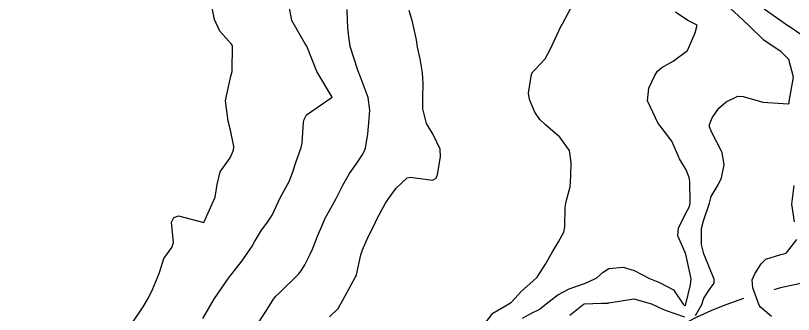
# Model space of a CAD drawing. Header units: metres. Extents: x 298520 to 308411, y 7433745 to 7450750.
# Drawn here: x 301233.5 to 301294.9, y 7442893 to 7442916.5 of the extents above; entities that cross this region are included whole.
import ezdxf

# ---------------------------------------------------------------- set-up
doc = ezdxf.new("R2010")
doc.units = ezdxf.units.M
doc.header["$LTSCALE"] = 10
doc.linetypes.add('DASHED', pattern=[0.75, 0.5, -0.25])
for name, color, linetype in [('Curvas de Nivel 1m', 11, 'Continuous'), ('Curvas de Nivel 5m', 15, 'Continuous'), ('Vias Secundárias', 230, 'DASHED')]:
    doc.layers.add(name, color=color, linetype=linetype)

msp = doc.modelspace()

# ---------------------------------------------------------------- linework, layer by layer
at = {"layer": 'Curvas de Nivel 1m', "flags": 128}
for points, elevation in [([(301242.733, 7442892.293), (301243.585, 7442893.56), (301244.022, 7442894.274), (301244.32, 7442894.936), (301244.726, 7442895.869), (301244.871, 7442896.265), (301245.228, 7442897.383), (301245.858, 7442898.255), (301245.985, 7442898.636), (301245.814, 7442900.256), (301246.017, 7442900.623), (301246.388, 7442900.742), (301248.383, 7442900.23), (301249.281, 7442902.217), (301249.422, 7442903.21), (301249.673, 7442904.211), (301250.444, 7442905.311), (301250.727, 7442905.92), (301250.743, 7442906.197), (301250.472, 7442907.486), (301250.296, 7442908.203), (301250.099, 7442909.806), (301250.156, 7442910.205), (301250.518, 7442911.746), (301250.61, 7442912.111), (301250.617, 7442912.199), (301250.631, 7442914.12), (301250.611, 7442914.199), (301250.554, 7442914.269), (301249.639, 7442915.29), (301249.231, 7442916.22), (301248.879, 7442917.946)], 686), ([(301248.297, 7442892.648), (301249.217, 7442894.216), (301250.329, 7442895.842), (301250.489, 7442896.041), (301250.622, 7442896.197), (301251.376, 7442897.161), (301252.077, 7442898.183), (301252.183, 7442898.363), (301252.368, 7442898.695), (301252.932, 7442899.62), (301253.34, 7442900.17), (301253.765, 7442900.791), (301254.403, 7442902.16), (301255.106, 7442903.46), (301255.379, 7442904.141), (301255.633, 7442904.946), (301256.053, 7442906.134), (301256.13, 7442906.461), (301256.255, 7442908.132), (301256.283, 7442908.334), (301256.489, 7442908.706), (301257.321, 7442909.296), (301258.503, 7442910.11), (301257.281, 7442912.122), (301256.551, 7442913.995), (301256.497, 7442914.131), (301256.373, 7442914.313), (301255.333, 7442916.142), (301255.037, 7442917.705)], 687), ([(301252.577, 7442892.177), (301253.273, 7442893.196), (301253.884, 7442894.164), (301254.07, 7442894.407), (301254.318, 7442894.647), (301255.852, 7442896.137), (301256.064, 7442896.407), (301256.344, 7442896.869), (301256.772, 7442897.71), (301256.939, 7442898.124), (301257.357, 7442899.136), (301257.76, 7442900.116), (301257.948, 7442900.554), (301258.395, 7442901.338), (301258.82, 7442902.104), (301259.345, 7442903.17), (301259.87, 7442904.088), (301260.441, 7442904.9), (301260.924, 7442905.599), (301261.127, 7442906.073), (301261.324, 7442907.217), (301261.406, 7442908.071), (301261.481, 7442909.082), (301261.357, 7442910.071), (301260.631, 7442911.97), (301260.586, 7442912.079), (301260.525, 7442912.234), (301259.927, 7442914.089), (301259.757, 7442915.284), (301259.723, 7442916.093), (301259.678, 7442917.002)], 688), ([(301287.185, 7442892.875), (301287.673, 7442893.756), (301287.828, 7442894.245), (301288.326, 7442895.014), (301288.653, 7442895.424), (301288.658, 7442895.747), (301288.344, 7442896.507), (301287.831, 7442897.755), (301287.65, 7442898.477), (301287.641, 7442899.757), (301287.8, 7442900.344), (301288.28, 7442901.751), (301288.303, 7442901.852), (301288.411, 7442902.277), (301288.973, 7442903.196), (301289.231, 7442903.742), (301289.427, 7442904.756), (301289.281, 7442905.742), (301288.469, 7442907.312), (301288.292, 7442907.752), (301288.286, 7442907.942), (301288.484, 7442908.477), (301289.011, 7442909.229), (301289.588, 7442909.739), (301290.507, 7442910.175), (301290.936, 7442910.153), (301292.503, 7442909.7), (301294.501, 7442909.568), (301294.567, 7442909.614), (301294.565, 7442909.679), (301294.576, 7442909.751), (301294.903, 7442911.674), (301294.544, 7442913.08), (301293.943, 7442913.686), (301292.562, 7442914.588), (301291.417, 7442915.712), (301290.581, 7442916.508), (301289.941, 7442917.084)], 692), ([(301295.748, 7442914.846), (301294.573, 7442915.66), (301294.541, 7442915.68), (301292.586, 7442917.03)], 693), ([(301258.293, 7442892.769), (301258.968, 7442893.435), (301259.359, 7442894.094), (301260.331, 7442895.888), (301260.405, 7442896.007), (301260.434, 7442896.079), (301260.762, 7442897.671), (301260.886, 7442898.075), (301261.351, 7442899.093), (301261.832, 7442900.066), (301262.014, 7442900.437), (301262.394, 7442901.17), (301262.717, 7442901.739), (301262.911, 7442902.055), (301263.547, 7442902.917), (301264.428, 7442903.738), (301264.67, 7442903.796), (301266.426, 7442903.553), (301266.712, 7442903.724), (301266.814, 7442904.006), (301267.057, 7442905.394), (301267.02, 7442906.004), (301266.47, 7442907.155), (301265.944, 7442908.018), (301265.655, 7442909.183), (301265.654, 7442910.023), (301265.673, 7442911.181), (301265.634, 7442912.023), (301265.438, 7442913.128), (301265.249, 7442914.03), (301265.153, 7442914.625), (301264.855, 7442916.036), (301264.586, 7442916.932)], 689), ([(301273.535, 7442892.687), (301274.3, 7442893.087), (301274.85, 7442893.366), (301275.522, 7442893.902), (301276.319, 7442894.52), (301277.208, 7442894.998), (301278.328, 7442895.395), (301278.688, 7442895.507), (301279.39, 7442895.859), (301279.901, 7442896.293), (301280.344, 7442896.593), (301281.473, 7442896.701), (301282.342, 7442896.444), (301283.543, 7442895.808), (301284.33, 7442895.496), (301285.444, 7442894.903), (301286.196, 7442893.772), (301286.312, 7442893.687), (301286.385, 7442893.696), (301286.424, 7442893.769), (301286.788, 7442895.305), (301286.833, 7442895.765), (301286.409, 7442897.723), (301286.394, 7442897.77), (301286.364, 7442897.849), (301285.776, 7442899.178), (301285.847, 7442899.778), (301286.394, 7442900.888), (301286.698, 7442901.469), (301286.764, 7442901.766), (301286.722, 7442903.474), (301286.683, 7442903.767), (301286.439, 7442904.37), (301285.912, 7442905.243), (301285.674, 7442905.782), (301285.306, 7442906.632), (301284.472, 7442907.73), (301284.413, 7442907.801), (301284.243, 7442908.036), (301283.389, 7442909.811), (301283.503, 7442910.82), (301283.97, 7442911.806), (301284.187, 7442912.145), (301284.532, 7442912.437), (301285.402, 7442912.925), (301286.553, 7442913.77), (301287.156, 7442915.175), (301287.312, 7442915.763), (301286.577, 7442916.15), (301285.595, 7442916.796)], 691), ([(301294.984, 7442900.266), (301294.768, 7442901.675), (301294.968, 7442903.129)], 693), ([(301293.183, 7442892.808), (301292.311, 7442893.555), (301292.214, 7442893.701), (301291.692, 7442895.075), (301291.657, 7442895.71), (301291.866, 7442896.181), (301292.352, 7442896.971), (301292.722, 7442897.332), (301293.91, 7442897.684), (301294.259, 7442897.776), (301294.355, 7442897.832), (301295.172, 7442898.867)], 693), ([(301277.271, 7442892.908), (301278.311, 7442893.75), (301278.388, 7442893.793), (301279.757, 7442893.856), (301280.295, 7442893.868), (301280.313, 7442893.872), (301280.341, 7442893.877), (301282.317, 7442894.193), (301283.717, 7442893.806), (301284.309, 7442893.509), (301284.794, 7442893.305), (301286.298, 7442892.77)], 692)]:
    msp.add_lwpolyline(points, dxfattribs=dict(at, elevation=elevation))
at = {"layer": 'Curvas de Nivel 5m', "elevation": 690, "flags": 128}
msp.add_lwpolyline([(301270.35, 7442891.959), (301271.194, 7442893.057), (301272.31, 7442893.722), (301272.456, 7442893.793), (301272.645, 7442893.937), (301273.434, 7442894.816), (301274.33, 7442895.588), (301274.689, 7442895.915), (301275.329, 7442896.924), (301275.888, 7442897.897), (301276.371, 7442898.689), (301276.797, 7442899.467), (301276.874, 7442899.885), (301276.881, 7442901.402), (301276.971, 7442901.884), (301277.28, 7442903.021), (301277.337, 7442903.881), (301277.371, 7442904.953), (301277.231, 7442905.882), (301276.469, 7442906.933), (301275.343, 7442907.907), (301274.9, 7442908.327), (301274.493, 7442908.91), (301274.066, 7442909.924), (301274.006, 7442910.427), (301274.237, 7442911.923), (301274.338, 7442912.109), (301274.528, 7442912.273), (301275.318, 7442913.132), (301275.729, 7442913.902), (301276.571, 7442915.714), (301276.643, 7442915.819), (301276.693, 7442915.889), (301277.347, 7442917.121)], dxfattribs=at)
at = {"layer": 'Vias Secundárias'}
msp.add_lwpolyline([(301465.55, 7442973.319, 0), (301478.59, 7442967.28, -0.011668)], format="xyb", dxfattribs=at)
at = {"layer": 'Vias Secundárias', "elevation": 697.377}
msp.add_lwpolyline([(301280.896, 7442888.57, -0.088247), (301289.565, 7442893.73, -0.168507), (301313.099, 7442894.366, -0.102676), (301329.959, 7442884.903, 0.025637)], format="xyb", dxfattribs=at)

doc.saveas('drawing.dxf')
